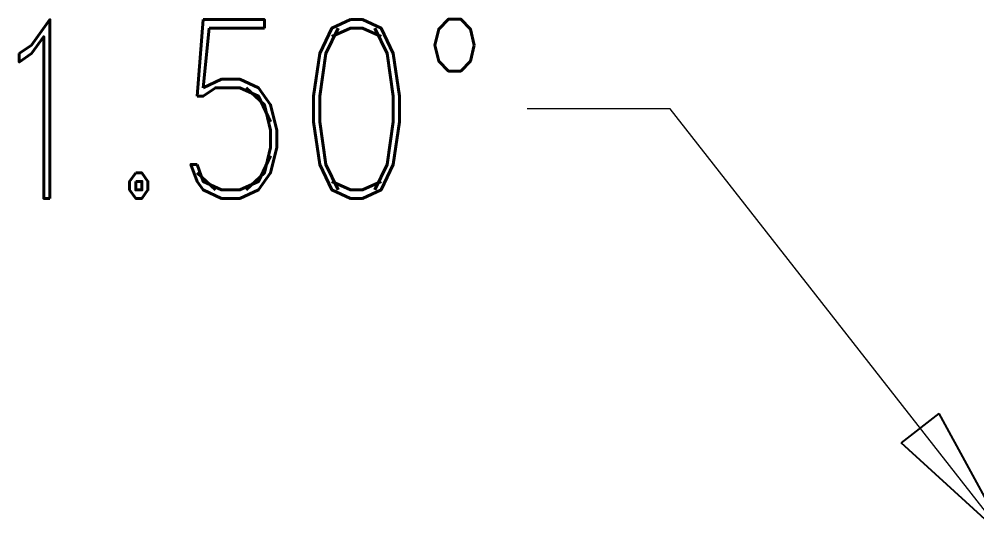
# Model space of a CAD drawing. Header units: millimetres. Extents: x 1603 to 1978, y -231 to 30.
# Drawn here: x 1821.1 to 1837.16, y -95.4 to -86.66 of the extents above; entities that cross this region are included whole.
import ezdxf

# ---------------------------------------------------------------- set-up
doc = ezdxf.new("R2010")
doc.units = ezdxf.units.MM
doc.layers.add('dim', color=3, linetype='Continuous', lineweight=9)
doc.styles.add('ROMAND', font='romand.shx', dxfattribs={"width": 0.8, "bigfont": 'gbcbig.shx'})
doc.dimstyles.new('YanXiu', dxfattribs={"dimtxt": 2.5, "dimasz": 2.2, "dimexe": 1, "dimexo": 0, "dimgap": 0.66, "dimtad": 0, "dimzin": 1, "dimdsep": 46, "dimtxsty": 'ROMAND', "dimblk": 'CLOSEDBLANK', "dimcen": 0, "dimclrd": 3, "dimclre": 3, "dimclrt": 7, "dimazin": 0, "dimtfac": 1, "dimtofl": 0, "dimtmove": 0, "dimatfit": 3, "dimldrblk": 'CLOSEDBLANK', "dimfxl": 1, "dimlwd": 5, "dimlwe": 5, "dimarcsym": 0})

# ---------------------------------------------------------------- blocks, each defined once
blk = doc.blocks.new('_ClosedBlank')
at = {"color": 0, "linetype": 'ByBlock', "lineweight": -2}
for p, q in [((-1, 0.1667), (0, 0)), ((-1, 0.1667), (-1, -0.1667)), ((0, 0), (-1, -0.1667))]:
    blk.add_line(p, q, dxfattribs=at)

msp = doc.modelspace()

# ---------------------------------------------------------------- texts
at = {"layer": 'dim', "color": 7, "insert": (1829.022, -88.163), "char_height": 3, "attachment_point": 6, "style": 'ROMAND'}
msp.add_mtext('1.50%%d', dxfattribs=at)

# ---------------------------------------------------------------- leaders
at = {"layer": 'dim', "annotation_type": 0, "has_hookline": 1, "hookline_direction": 1, "text_width": 5.492}
msp.add_leader([(1837.69, -95.403), (1832.021, -88.163), (1829.621, -88.163)], dimstyle='YanXiu', override={"dimtxt": 3, "dimasz": 2.4, "dimexe": 0.5997, "dimgap": 0.5997}, dxfattribs=at)

doc.saveas('drawing.dxf')
